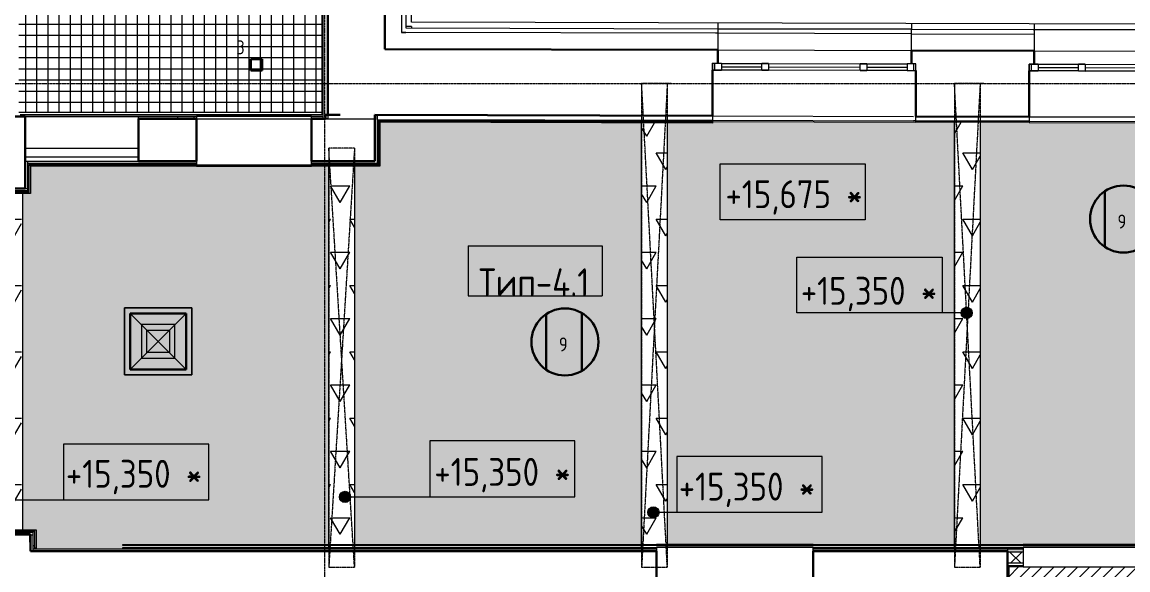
# Model space of a CAD drawing. Header units: millimetres. Extents: x -10051 to 73829, y -4843 to 44223.
# Drawn here: x 7440 to 17337, y 8590 to 13493 of the extents above; entities that cross this region are included whole.
import ezdxf

# ---------------------------------------------------------------- set-up
doc = ezdxf.new("R2010")
doc.units = ezdxf.units.MM
doc.linetypes.add('ADSK_Линия сетки', pattern=[25, 20, -2.5, 0, -2.5])
doc.linetypes.add('ADSK_Штрихпунктирная 2 точки_ш15 п1_5 п1_5 п1_5', pattern=[19.5, 15, -1.5, 0, -1.5, 0, -1.5])
for name, color, linetype, lineweight in [('_ Окна', 7, 'Continuous', 9), ('Аннотация', 7, 'Continuous', 20), ('Марки', 7, 'Continuous', 20), ('Окна', 7, 'Continuous', 9), ('Оси', 7, 'Continuous', 9), ('Отметки', 7, 'Continuous', 9), ('Перекрытие', 7, 'Continuous', 18), ('Потолки', 7, 'Continuous', 9), ('Потолки штриховка', 7, 'Continuous', 9), ('Стены внутренние', 7, 'Continuous', 18), ('Стены наружные', 7, 'Continuous', 18), ('Стены несущие', 7, 'Continuous', 30), ('Стены отделка', 7, 'Continuous', 30), ('Стены перегородки', 7, 'Continuous', 30), ('Стены штриховка', 7, 'Continuous', 9), ('Узлы', 7, 'Continuous', 18)]:
    doc.layers.add(name, color=color, linetype=linetype, lineweight=lineweight)
doc.layers.add('Линии', color=7, linetype='Continuous', lineweight=9, true_color=0x00a600)
doc.styles.add('GOST Common_2', font='GOST_Common.ttf', dxfattribs={"width": 0.9, "height": 250})
doc.styles.add('GOST Common_4', font='GOST_Common.ttf', dxfattribs={"width": 0.9, "height": 200})
doc.styles.add('GOST Common_B', font='', dxfattribs={"width": 0.9, "height": 250})
doc.styles.get('GOST Common_B').set_extended_font_data('GOST Common', bold=True)

# ---------------------------------------------------------------- blocks, each defined once
blk = doc.blocks.new('окно трехпол с фрамугой - 1800 и 1820х2300_h___нов_ ок15-2908112-План потолков 4-го этажа')
at = {"layer": '_ Окна', "lineweight": 18}
for p, q in [((-910, 115), (-910, 175)), ((-910, 175), (-830, 175)), ((-830, 115), (-910, 115)), ((-830, 175), (-830, 115)), ((-470, 115), (-470, 175)), ((-470, 175), (-410, 175)), ((-410, 115), (-470, 115)), ((-410, 175), (-410, 115)), ((410, 115), (410, 175)), ((410, 175), (470, 175)), ((470, 115), (410, 115)), ((470, 175), (470, 115)), ((830, 175), (830, 115)), ((910, 175), (830, 175)), ((830, 115), (910, 115)), ((910, 115), (910, 175))]:
    blk.add_line(p, q, dxfattribs=at)
at = {"layer": '_ Окна'}
for p, q in [((-890, 115), (-890, 175)), ((-830, 145), (-470, 145)), ((-410, 145), (410, 145)), ((470, 145), (830, 145)), ((890, 115), (890, 175))]:
    blk.add_line(p, q, dxfattribs=at)
at = {"layer": 'Окна'}
for p, q in [((-910, 175), (-910, 115)), ((-830, 175), (-910, 175)), ((-910, 115), (-830, 115)), ((-830, 175), (-470, 175)), ((-470, 115), (-830, 115)), ((-410, 175), (-470, 175)), ((-470, 115), (-410, 115)), ((-410, 175), (410, 175)), ((410, 115), (-410, 115)), ((470, 175), (410, 175)), ((410, 115), (470, 115)), ((470, 175), (830, 175)), ((830, 115), (470, 115)), ((910, 175), (830, 175)), ((830, 115), (910, 115)), ((910, 115), (910, 175))]:
    blk.add_line(p, q, dxfattribs=at)
blk = doc.blocks.new('окно трехпол с фрамугой - 1800 и 1820х2300_h___нов_ ок15-V11-План потолков 4-го этажа')
at = {"layer": '_ Окна', "lineweight": 18}
for p, q in [((-910, 115), (-910, 175)), ((-910, 175), (-830, 175)), ((-830, 115), (-910, 115)), ((-830, 175), (-830, 115)), ((-470, 115), (-470, 175)), ((-470, 175), (-410, 175)), ((-410, 115), (-470, 115)), ((-410, 175), (-410, 115)), ((410, 115), (410, 175)), ((410, 175), (470, 175)), ((470, 115), (410, 115)), ((470, 175), (470, 115)), ((830, 175), (830, 115)), ((910, 175), (830, 175)), ((830, 115), (910, 115)), ((910, 115), (910, 175))]:
    blk.add_line(p, q, dxfattribs=at)
at = {"layer": '_ Окна'}
for p, q in [((-890, 115), (-890, 175)), ((-830, 145), (-470, 145)), ((-410, 145), (410, 145)), ((470, 145), (830, 145)), ((890, 115), (890, 175))]:
    blk.add_line(p, q, dxfattribs=at)
at = {"layer": 'Окна'}
for p, q in [((-910, 175), (-910, 115)), ((-830, 175), (-910, 175)), ((-910, 115), (-830, 115)), ((-830, 175), (-470, 175)), ((-470, 115), (-830, 115)), ((-410, 175), (-470, 175)), ((-470, 115), (-410, 115)), ((-410, 175), (410, 175)), ((410, 115), (-410, 115)), ((470, 175), (410, 175)), ((410, 115), (470, 115)), ((470, 175), (830, 175)), ((830, 115), (470, 115)), ((910, 175), (830, 175)), ((830, 115), (910, 115)), ((910, 115), (910, 175))]:
    blk.add_line(p, q, dxfattribs=at)
blk = doc.blocks.new('Высотные отметки - Рамка-12095-План потолков 4-го этажа')
at = {"layer": 'Аннотация'}
for p, q in [((-6.5, 0), (-6.5, 5)), ((-6.5, 5), (6.5, 5)), ((6.5, 5), (6.5, 0)), ((6.5, 0), (-6.5, 0))]:
    blk.add_line(p, q, dxfattribs=at)
blk = doc.blocks.new('ADSK_Марка_Потолок - ADSK_Марка и Смещение от уровня-155896-План потолков 4-го этажа')
at = {"layer": 'Марки'}
for p, q in [((-6, 4.5), (-6, 0)), ((-6, 4.5), (6, 4.5)), ((6, 4.5), (6, 0)), ((-6, 0), (6, 0))]:
    blk.add_line(p, q, dxfattribs=at)

msp = doc.modelspace()

# ---------------------------------------------------------------- hatches: boundary and pattern name
at = {"layer": 'Отметки'}
h = msp.add_hatch(color=256, dxfattribs=at)
edge = h.paths.add_edge_path()
edge.add_arc((15894.13, 10890.483), 50, 0, 360)
h = msp.add_hatch(color=256, dxfattribs=at)
edge = h.paths.add_edge_path()
edge.add_arc((10330.063, 9243.895), 50, 0, 360)
h = msp.add_hatch(color=256, dxfattribs=at)
edge = h.paths.add_edge_path()
edge.add_arc((13090.645, 9105.415), 50, 0, 360)
at = {"layer": 'Потолки штриховка', "lineweight": 18}
h = msp.add_hatch(dxfattribs=at)
h.set_pattern_fill('FP_35', color=256, style=0, pattern_type=2)
h.set_pattern_definition([(90, (8772.5, 16375.4), (100, -6e-15), []), (0, (8772.5, 16375.4), (0, -100), [])])
h.paths.add_polyline_path([(9649.706, 12683.264), (10135, 12683.264), (10135, 19404.534), (9750, 19404.534), (9750, 20002.525), (7527.388, 20002.525), (7527.388, 14970.09), (8905, 14970.09), (8905, 14955.09), (8910, 14955.09), (8910, 14725.105), (8905, 14725.105), (8905, 14710.105), (7410, 14710.105), (7410, 12683.264), (8905, 12683.264)])
at = {"layer": 'Потолки штриховка', "lineweight": 18, "true_color": 0x787878}
h = msp.add_hatch(dxfattribs=at)
h.set_pattern_fill('FP_50', color=8, style=0, pattern_type=2)
h.set_pattern_definition([(60, (0, 0), (-171.45, 296.96), [171.45, -171.45]), (120, (0, 0), (-342.9, 6e-05), [171.45, -171.45]), (0, (-85.72, 148.48), (171.45, 296.96), [171.45, -171.45])])
h.paths.add_polyline_path([(16014.835, 8790.238), (16014.835, 8808.238), (15784.835, 8808.238), (15785.555, 8790.238)])
h.paths.add_polyline_path([(13119.116, 8790.238), (13214.835, 8790.238), (13214.835, 8808.238), (12984.835, 8808.238), (12985.553, 8790.238)])
h.paths.add_polyline_path([(10232.485, 8790.238), (10414.835, 8790.238), (10414.835, 8808.238), (10184.835, 8808.238), (10185.635, 8790.238)])
h.paths.add_polyline_path([(10414.835, 8818.238), (10414.835, 12203.264), (10184.835, 12203.264), (10184.835, 8818.238), (10232.485, 8818.238)])
h.paths.add_polyline_path([(15784.835, 8818.238), (16014.835, 8818.238), (16013.911, 12596.185), (15784.835, 12596.788), (15784.835, 8995.435)])
h.paths.add_polyline_path([(13214.835, 8818.238), (13214.835, 12590.554), (12984.835, 12591.159), (12984.835, 8818.238), (13146.378, 8818.238)])
h.paths.add_polyline_path([(7434.835, 8937), (7434.071, 8940), (7204.835, 8940), (7205.738, 8937), (7431.186, 8937)])
h.paths.add_polyline_path([(7225.892, 8950), (7434.835, 8950), (7434.835, 11958.783), (7204.835, 11958.783), (7204.835, 8950), (7206.715, 8950)])
h.paths.add_polyline_path([(21714.835, 10922.75), (21714.835, 10925.75), (21484.835, 10925.75), (21484.835, 10922.75), (21490.433, 10922.75)])
h.paths.add_polyline_path([(18734.835, 10922.75), (18964.835, 10922.75), (18964.835, 10925.75), (18734.835, 10925.75)])
h.paths.add_polyline_path([(18742.165, 10935.75), (18964.835, 10935.75), (18964.835, 12588.416), (18734.835, 12589.022), (18734.835, 10935.75)])
h.paths.add_polyline_path([(21484.835, 10935.75), (21714.835, 10935.75), (21714.835, 12581.176), (21484.835, 12581.782), (21484.835, 11788.8)])
h.paths.add_polyline_path([(7278.494, 11968.783), (7434.835, 11968.783), (7433.933, 11971.783), (7204.835, 11971.783), (7204.835, 11968.783)])
h.paths.add_polyline_path([(10414.835, 12213.264), (10414.035, 12216.264), (10184.835, 12216.264), (10184.835, 12213.264), (10413.835, 12213.264)])
h.paths.add_polyline_path([(13214.835, 12600.554), (13213.716, 12603.557), (12984.835, 12604.159), (12984.835, 12601.159), (13213.536, 12600.557)])
at = {"layer": 'Потолки штриховка', "lineweight": 18}
h = msp.add_hatch(dxfattribs=at)
h.set_pattern_fill('FP_32', color=256, style=0, pattern_type=2)
h.set_pattern_definition([(0, (0, 762), (762, 76.2), [7.62, -373.38, 7.62, -373.38]), (0, (76.2, 91.44), (762, 76.2), [7.62, -220.98, 7.62, -525.78]), (0, (152.4, 106.68), (762, 76.2), [7.62, -68.58, 7.62, -678.18]), (0, (457.2, 60.96), (762, 76.2), [7.62, -220.98, 7.62, -525.78]), (0, (533.4, 45.72), (762, 76.2), [7.62, -68.58, 7.62, -678.18])])
h.paths.add_polyline_path([(7565, 8778.238), (8340, 8778.238), (8340, 8790.238), (10184.835, 8790.238), (10184.835, 8808.238), (8340, 8808.238), (8340, 8818.238), (10184.835, 8818.238), (10184.835, 12203.264), (7513.494, 12203.264), (7513.494, 11958.783), (7444.835, 11958.783), (7445.192, 8950), (7565, 8950), (7565, 8784.238), (7555, 8784.238), (7555, 8940), (7444.835, 8940), (7445.007, 8937), (7550, 8937), (7550, 8935), (7552, 8935), (7552, 8806.238), (7540, 8806.238), (7540, 8778.238), (7555, 8778.238)])
h.paths.add_polyline_path([(17675.565, 8790.238), (17675.565, 10920.75), (17677.565, 10920.934), (17677.565, 10922.75), (18734.835, 10922.75), (18734.835, 10925.75), (17660.565, 10925.75), (17660.565, 8808.238), (16014.835, 8808.238), (16014.835, 8790.238), (17660.565, 8790.238)])
h.paths.add_polyline_path([(17677.565, 8788.238), (17677.565, 8790.238), (17675.565, 8790.238), (17677.484, 8788.32)])
h.paths.add_polyline_path([(15262.878, 8790.238), (15784.835, 8790.238), (15784.835, 8808.238), (13214.835, 8808.238), (13214.835, 8790.238), (14894.714, 8790.238)])
h.paths.add_polyline_path([(10575.439, 8790.238), (12984.835, 8790.238), (12984.835, 8808.238), (10414.835, 8808.238), (10415.537, 8790.238)])
h.paths.add_polyline_path([(17650.565, 8818.238), (17650.565, 10935.75), (18734.835, 10935.75), (18734.835, 12589.022), (16014.835, 12595.03), (16014.835, 8818.238), (17647.565, 8818.238)])
h.paths.add_polyline_path([(14311.936, 8818.238), (15784.835, 8818.238), (15784.835, 12596.788), (13214.835, 12602.489), (13214.835, 12600.554), (13619.305, 12599.489), (13619.278, 12589.489), (13214.835, 12589.489), (13214.835, 8818.238), (13241.628, 8818.238)])
h.paths.add_polyline_path([(10417.175, 8818.238), (12984.835, 8818.238), (12984.835, 12591.159), (10641.616, 12597.328), (10641.616, 12203.264), (10414.835, 12203.264), (10414.835, 8818.238)])
h.paths.add_polyline_path([(21714.835, 10922.75), (24278.876, 10922.75), (24278.876, 10925.75), (21714.835, 10925.75)])
h.paths.add_polyline_path([(18982.807, 10922.75), (21484.835, 10922.75), (21484.835, 10925.75), (18964.835, 10925.75), (18964.835, 10922.75), (18974.165, 10922.75)])
h.paths.add_polyline_path([(18964.835, 10935.75), (21484.835, 10935.75), (21484.835, 12581.782), (18964.835, 12587.646), (18964.835, 11788.8)])
h.paths.add_polyline_path([(24278.876, 12574.426), (24278.876, 12575.226), (24278.865, 12574.434)])
h.paths.add_polyline_path([(21714.835, 10935.75), (24278.876, 10935.75), (24278.876, 12574.426), (24275.876, 12574.421), (24275.876, 12423.559), (24265.876, 12423.559), (24265.876, 12574.461), (21714.835, 12580.259), (21714.835, 11788.8)])
h.paths.add_polyline_path([(7498.494, 11968.783), (7503.494, 11968.783), (7503.494, 12203.264), (7500.494, 12203.264), (7500.494, 11973.783), (7498.494, 11973.783), (7498.494, 11971.783), (7444.835, 11971.783), (7444.835, 11968.783), (7488.746, 11968.783)])
h.paths.add_polyline_path([(10029.565, 12213.264), (10184.835, 12213.264), (10184.835, 12216.264), (7500.494, 12216.264), (7500.494, 12213.264), (10019.403, 12213.264)])
h.paths.add_polyline_path([(10626.616, 12213.264), (10631.616, 12213.264), (10631.616, 12597.354), (10628.616, 12597.328), (10628.616, 12218.264), (10626.616, 12218.264), (10626.616, 12216.264), (10414.835, 12216.264), (10414.835, 12213.264), (10621.24, 12213.264)])
h.paths.add_polyline_path([(7500.494, 12216.264), (7498.494, 12218.264), (7498.494, 12216.264)])
h.paths.add_polyline_path([(12984.835, 12601.159), (12984.835, 12604.159), (10628.616, 12610.362), (10628.616, 12607.362), (12854.989, 12601.501)])
h.paths.add_polyline_path([(10628.616, 12610.362), (10626.616, 12612.367), (10626.616, 12610.367)])
at = {"layer": 'Потолки штриховка', "lineweight": 18, "true_color": 0x787878}
h = msp.add_hatch(dxfattribs=at)
h.set_pattern_fill('FP_47', color=8, style=0, pattern_type=2)
h.set_pattern_definition([(45, (0, 0), (-53.03301, 53.03301), [])])
h.paths.add_polyline_path([(28872.088, 8392.718), (29113.59, 8392.718), (28867.893, 8535.249), (28859.979, 8541.199), (28850.532, 8553.042), (28844.348, 8566.872), (28841.82, 8581.81), (28844.348, 8600.427), (28848.134, 8611.197), (28855.967, 8623.238), (28393.459, 8623.238), (28401.537, 8611.197), (28406.561, 8596.905), (28407.85, 8581.81), (28405.323, 8566.872), (28399.139, 8553.042), (28389.692, 8541.199), (28373.735, 8529.874), (28136.081, 8392.718), (28590.014, 8392.718)])
h.paths.add_polyline_path([(30114.835, 8392.718), (30264.835, 8393.238), (30264.835, 8623.238), (29734.835, 8623.238), (29734.835, 8392.718), (29884.835, 8393.238), (29884.835, 8570.565), (30114.835, 8570.565), (30114.835, 8393.238)])
h.paths.add_polyline_path([(31811.904, 8392.718), (31811.904, 8623.238), (31143.459, 8623.238), (31151.537, 8611.197), (31156.561, 8596.905), (31157.85, 8581.81), (31155.323, 8566.872), (31149.139, 8553.042), (31139.692, 8541.199), (31123.735, 8529.874), (30886.081, 8392.718), (31795.297, 8392.718)])
h.paths.add_polyline_path([(27514.835, 8392.718), (27514.835, 8623.238), (27472, 8623.238), (27473.051, 8392.718)])
h.paths.add_polyline_path([(25676.12, 8393.238), (26362.689, 8393.238), (26117.893, 8535.249), (26109.979, 8541.199), (26100.532, 8553.042), (26094.348, 8566.872), (26091.82, 8581.81), (26094.348, 8600.427), (26098.134, 8611.197), (26106.081, 8623.34), (25643.391, 8623.34), (25651.537, 8611.197), (25656.561, 8596.905), (25657.85, 8581.81), (25655.323, 8566.872), (25649.139, 8553.042), (25639.692, 8541.199), (25623.735, 8529.874), (25386.982, 8393.238), (25627.583, 8393.238)])
h.paths.add_polyline_path([(26984.835, 8393.238), (27048, 8393.238), (27048, 8623.34), (26984.835, 8623.34), (26984.835, 8529.874)])
h.paths.add_polyline_path([(24034.835, 8393.238), (24284.835, 8393.238), (24284.835, 8495.453), (24514.835, 8495.453), (24514.835, 8393.238), (24764.835, 8393.238), (24764.835, 8623.34), (24034.835, 8623.34), (24034.835, 8490.393)])
h.paths.add_polyline_path([(23412.689, 8393.238), (23167.893, 8535.249), (23159.979, 8541.199), (23150.532, 8553.042), (23144.348, 8566.872), (23141.82, 8581.81), (23144.348, 8600.427), (23148.134, 8611.197), (23156.081, 8623.34), (22693.391, 8623.34), (22701.537, 8611.197), (22706.561, 8596.905), (22707.85, 8581.81), (22705.323, 8566.872), (22699.139, 8553.042), (22689.692, 8541.199), (22673.735, 8529.874), (22436.982, 8393.238), (23345.006, 8393.238)])
h.paths.add_polyline_path([(20522.088, 8393.395), (20760.726, 8394.371), (20517.893, 8535.249), (20509.979, 8541.199), (20500.532, 8553.042), (20494.348, 8566.872), (20491.82, 8581.81), (20494.348, 8600.427), (20498.134, 8611.197), (20506.081, 8623.34), (20043.391, 8623.34), (20051.537, 8611.197), (20056.561, 8596.905), (20057.85, 8581.81), (20053.64, 8563.109), (20049.139, 8553.042), (20039.692, 8541.199), (20023.735, 8529.874), (19787.254, 8393.395), (20431.112, 8393.395)])
h.paths.add_polyline_path([(16272, 8393.395), (18734.835, 8393.395), (18734.835, 8495.453), (18964.835, 8495.453), (18964.835, 8393.395), (19164.835, 8393.395), (19164.835, 8623.34), (17849.565, 8623.34), (17849.565, 8618.238), (17847.565, 8618.238), (17847.565, 8616.238), (16272, 8616.238), (16272, 8529.874)])
h.paths.add_polyline_path([(21384.835, 8393.395), (21410.87, 8393.484), (21410.87, 8623.34), (21384.835, 8623.34), (21384.835, 8394.649)])
at = {"layer": 'Стены внутренние'}
h = msp.add_hatch(color=256, dxfattribs=at)
h.paths.add_polyline_path([(16351.661, 8753.238), (16398.848, 8753.238), (16398.848, 8778.238), (16263.848, 8778.216), (16263.848, 8753.238), (16272, 8753.238)])
h.paths.add_polyline_path([(17712.565, 8753.238), (17712.565, 8778.238), (17428.848, 8778.238), (17428.848, 8753.238), (17662.913, 8753.238)])
at = {"layer": 'Стены внутренние', "lineweight": 9, "true_color": 0x0000ff}
h = msp.add_hatch(dxfattribs=at)
h.set_pattern_fill('FP_11', color=5, style=0, pattern_type=2)
h.set_pattern_definition([(45, (0, 0), (-70.7107, 70.7107), []), (135, (0, 0), (-70.7107, -70.7107), [])])
h.paths.add_polyline_path([(17812.565, 8653.238), (17812.565, 8753.238), (17428.848, 8753.238), (17428.848, 8653.238), (17808.608, 8653.238)])
h.paths.add_polyline_path([(16263.848, 8653.238), (16398.848, 8653.238), (16398.848, 8753.238), (16263.848, 8753.238)])
at = {"layer": 'Узлы', "true_color": 0x939393}
h = msp.add_hatch(color=252, dxfattribs=at)
h.paths.add_polyline_path([(8407.603, 10335.258), (8957.603, 10335.258), (8957.603, 10935.258), (8357.603, 10935.258), (8357.603, 10335.258)])
h.paths.add_polyline_path([(8824.073, 10385.258), (8407.603, 10385.258), (8407.603, 10885.258), (8907.603, 10885.258), (8907.603, 10385.258), (8833.091, 10385.258)])
h.paths.add_polyline_path([(8507.603, 10485.258), (8807.603, 10485.258), (8807.603, 10785.258), (8507.603, 10785.258), (8507.603, 10535.258)])
h.paths.add_polyline_path([(8557.603, 10535.258), (8557.603, 10735.258), (8757.603, 10735.258), (8757.603, 10535.258), (8706.919, 10535.258)])

# ---------------------------------------------------------------- linework, layer by layer
at = {"layer": 'Линии', "color": 1, "lineweight": 30, "true_color": 0xff0000}
for p, q in [((9487.615, 13060.987), (9487.615, 13160.987)), ((9487.615, 13160.987), (9587.615, 13160.987)), ((9587.615, 13060.987), (9587.615, 13160.987)), ((9587.615, 13060.987), (9487.615, 13060.987))]:
    msp.add_line(p, q, dxfattribs=at)
at = {"layer": 'Линии', "color": 7, "linetype": 'ADSK_Штрихпунктирная 2 точки_ш15 п1_5 п1_5 п1_5'}
for p, q in [((13248.944, 12945), (12984.835, 12945)), ((12984.835, 12945), (12984.835, 8615.209)), ((13214.835, 8615.209), (12984.835, 12945)), ((13214.835, 12945), (12984.835, 8615.209)), ((13214.835, 12945), (13214.835, 8615.209)), ((16048.944, 12945), (15784.835, 12945)), ((15784.835, 12945), (15784.835, 8615.209)), ((16014.835, 8615.209), (15784.835, 12945)), ((16014.835, 12945), (15784.835, 8615.209)), ((16014.835, 12945), (16014.835, 8615.209)), ((10414.835, 12363.783), (10184.835, 12363.783)), ((10184.835, 12363.783), (10184.835, 8615.209)), ((10414.835, 12363.783), (10184.835, 8615.209)), ((10414.835, 8615.209), (10184.835, 12363.783)), ((10414.835, 12363.783), (10414.835, 8615.209)), ((10184.835, 8615.209), (10414.835, 8615.209)), ((12984.835, 8615.209), (13214.835, 8615.209)), ((15784.835, 8615.209), (16014.835, 8615.209))]:
    msp.add_line(p, q, dxfattribs=at)
at = {"layer": 'Линии', "color": 5, "lineweight": 30, "true_color": 0x0000ff}
for p, q in [((17130.003, 11978.945), (17130.003, 11482.564)), ((12450.003, 10371.802), (12450.003, 10889.706)), ((8907.603, 10885.258), (8407.603, 10885.258)), ((8407.603, 10885.258), (8407.603, 10385.258)), ((8907.603, 10385.258), (8907.603, 10885.258)), ((12130.003, 10878.945), (12130.003, 10382.564)), ((8407.603, 10385.258), (8907.603, 10385.258))]:
    msp.add_line(p, q, dxfattribs=at)
at = {"layer": 'Линии', "color": 7, "lineweight": 18}
for p, q in [((8357.603, 10935.258), (8957.603, 10935.258)), ((8357.603, 10335.258), (8357.603, 10935.258)), ((8957.603, 10935.258), (8957.603, 10335.258)), ((8407.603, 10885.258), (8907.603, 10385.258)), ((8907.603, 10885.258), (8407.603, 10385.258)), ((8957.603, 10335.258), (8357.603, 10335.258))]:
    msp.add_line(p, q, dxfattribs=at)
at = {"layer": 'Линии', "color": 7}
for p, q in [((8957.603, 10935.258), (8357.603, 10935.258)), ((8357.603, 10935.258), (8357.603, 10335.258)), ((8957.603, 10335.258), (8957.603, 10935.258)), ((8407.603, 10385.258), (8407.603, 10885.258)), ((8407.603, 10885.258), (8907.603, 10885.258)), ((8907.603, 10885.258), (8907.603, 10385.258)), ((8507.603, 10785.258), (8507.603, 10485.258)), ((8807.603, 10785.258), (8507.603, 10785.258)), ((8557.603, 10735.258), (8757.603, 10735.258)), ((8557.603, 10535.258), (8557.603, 10735.258)), ((8757.603, 10735.258), (8757.603, 10535.258)), ((8807.603, 10485.258), (8807.603, 10785.258)), ((8757.603, 10535.258), (8557.603, 10535.258)), ((8507.603, 10485.258), (8807.603, 10485.258)), ((8357.603, 10335.258), (8957.603, 10335.258)), ((8907.603, 10385.258), (8407.603, 10385.258))]:
    msp.add_line(p, q, dxfattribs=at)
at = {"layer": 'Линии', "color": 5, "lineweight": 30, "true_color": 0x0000ff}
for centre in [(17298.531, 11730.754), (12298.531, 10630.754)]:
    msp.add_circle(centre, 300, dxfattribs=at)
at = {"layer": 'Оси', "linetype": 'ADSK_Линия сетки'}
for p, q in [((10149.565, -3698.875), (10149.565, 21707.143)), ((-9251.096, 12945), (56004.853, 12945))]:
    msp.add_line(p, q, dxfattribs=at)
at = {"layer": 'Отметки', "lineweight": 20}
for p, q in [((15075.719, 10890.483), (15024.662, 10890.483)), ((15894.13, 10890.483), (15075.719, 10890.483)), ((7367.391, 9216.297), (7725.239, 9216.297)), ((7725.239, 9216.297), (8459.606, 9216.297)), ((10330.063, 9243.895), (11055.605, 9243.895)), ((11055.605, 9243.895), (11737.76, 9243.895)), ((13090.645, 9105.415), (13390.142, 9105.415)), ((13390.142, 9105.415), (13951.172, 9105.415))]:
    msp.add_line(p, q, dxfattribs=at)
at = {"layer": 'Отметки'}
for centre in [(15894.13, 10890.483), (10330.063, 9243.895), (13090.645, 9105.415)]:
    msp.add_circle(centre, 50, dxfattribs=at)
at = {"layer": 'Перекрытие'}
for p, q in [((10123.006, 12663.605), (7422, 12663.605)), ((7520, 8778.238), (7514.03, 8778.238))]:
    msp.add_line(p, q, dxfattribs=at)
at = {"layer": 'Потолки'}
for p, q in [((10135, 12683.264), (7410, 12683.264)), ((12984.835, 12601.159), (12984.835, 12604.159)), ((12984.835, 8818.238), (12984.835, 12591.159)), ((13214.835, 12603.554), (13214.835, 12600.554)), ((13214.835, 12590.554), (13214.835, 8818.238)), ((15784.835, 8818.238), (15784.835, 12596.788)), ((16014.835, 12596.182), (16014.835, 8818.238)), ((10184.835, 12213.264), (10184.835, 12216.264)), ((10184.835, 8818.238), (10184.835, 12203.264)), ((10414.835, 12216.264), (10414.835, 12213.264)), ((10414.835, 12203.264), (10414.835, 8818.238)), ((7444.835, 11968.783), (7444.835, 11971.783)), ((7444.835, 8950), (7444.835, 11958.783)), ((7444.835, 8937), (7444.835, 8940)), ((10184.835, 8790.238), (10184.835, 8808.238)), ((10414.835, 8808.238), (10414.835, 8790.238)), ((12984.835, 8790.238), (12984.835, 8808.238)), ((13214.835, 8808.238), (13214.835, 8790.238)), ((15784.835, 8790.238), (15784.835, 8808.238)), ((16014.835, 8808.238), (16014.835, 8790.238))]:
    msp.add_line(p, q, dxfattribs=at)
at = {"layer": 'Стены внутренние'}
for p, q in [((10029.565, 12648.264), (8999.565, 12648.264)), ((8999.565, 12628.264), (10029.565, 12628.264)), ((10034.04, 12663.605), (10034.04, 12660.264)), ((13619.344, 12614.489), (15419.338, 12609.75)), ((13619.45, 12654.489), (15419.443, 12649.75)), ((16452.581, 12607.03), (18252.575, 12602.291)), ((16452.687, 12647.03), (18252.68, 12642.291)), ((10029.565, 12213.264), (8999.565, 12213.264)), ((8999.565, 12203.264), (10029.565, 12203.264)), ((14519.116, 8818.238), (13119.116, 8818.238)), ((17428.848, 8818.238), (16398.848, 8818.238)), ((13119.116, 8808.238), (14519.116, 8808.238)), ((16398.848, 8808.238), (17428.848, 8808.238))]:
    msp.add_line(p, q, dxfattribs=at)
at = {"layer": 'Стены наружные'}
for p, q in [((10925, 13491.585), (10925, 20832.525)), ((10123, 19392.534), (10123, 12660.264)), ((18234.538, 13472.342), (10925, 13491.585)), ((13665.879, 13484.369), (13665.748, 13434.369)), ((15401, 13479.801), (15400.868, 13429.802)), ((16499.79, 13476.909), (16499.658, 13426.909)), ((10925, 13455.192), (10875, 13455.192)), ((10925, 13455.192), (10925, 13441.585)), ((15396.392, 13389.813), (13666.398, 13394.368)), ((15396.497, 13429.813), (13666.503, 13434.367)), ((13666.503, 13434.367), (15400.868, 13429.802)), ((18219.734, 13422.381), (16499.74, 13426.909)), ((16499.74, 13426.909), (18234.407, 13422.342)), ((13666.003, 13244.368), (15395.997, 13239.814)), ((16499.24, 13236.909), (18219.234, 13232.381)), ((10123, 12660.264), (7422, 12660.264)), ((7468.494, 12648.264), (8481.078, 12648.264)), ((8830, 12648.264), (8980, 12648.264)), ((13619.313, 12602.489), (15439.306, 12597.698)), ((15439.338, 12609.697), (15419.338, 12609.75)), ((16452.55, 12595.03), (18272.543, 12590.239)), ((8999.565, 12216.264), (10029.565, 12216.264)), ((14519.116, 8790.238), (13119.116, 8790.238)), ((17428.848, 8790.238), (16398.848, 8790.238)), ((16398.848, 8616.238), (17428.848, 8616.238))]:
    msp.add_line(p, q, dxfattribs=at)
at = {"layer": 'Стены несущие'}
for p, q in [((10175, 13253.559), (10175, 13661)), ((10685, 13252.216), (10685, 13701)), ((10174.956, 12663.557), (10176.509, 13253.555)), ((10176.509, 13253.555), (10175, 13253.559)), ((13666.003, 13244.368), (10685, 13252.216)), ((13666.003, 13244.368), (13665.687, 13124.369)), ((15400.681, 13119.801), (15400.997, 13239.801)), ((16499.24, 13236.909), (15400.997, 13239.801)), ((16499.24, 13236.909), (16498.924, 13116.91)), ((13620.529, 13064.487), (13619.45, 12654.489)), ((15439.443, 12649.697), (15440.523, 13059.696)), ((16453.766, 13057.028), (16452.687, 12647.03)), ((7230, 12648.783), (7468.494, 12648.783)), ((7468.494, 12648.783), (7468.494, 12003.783)), ((8481.078, 12628.264), (8999.565, 12628.264)), ((8481.078, 12248.264), (8481.078, 12628.264)), ((8999.565, 12628.264), (8999.565, 12248.264)), ((10029.565, 12628.264), (10156.616, 12628.264)), ((10029.565, 12248.264), (10029.565, 12628.264)), ((10156.616, 12628.264), (10156.616, 12663.264)), ((10156.616, 12663.264), (10286.002, 12663.264)), ((10286.002, 12663.264), (10174.956, 12663.557)), ((13619.45, 12654.489), (10596.616, 12662.447)), ((10596.616, 12662.447), (10596.616, 12248.264)), ((15439.443, 12649.697), (16452.687, 12647.03)), ((8481.078, 12248.264), (8999.565, 12248.264)), ((10029.565, 12248.264), (10596.616, 12248.264)), ((7468.494, 12003.783), (7088.494, 12003.783)), ((7002.343, 8904.915), (7512.3, 8911.534)), ((7512.3, 8911.534), (7514.289, 8758.238)), ((7514.289, 8758.238), (13119.116, 8758.238)), ((13119.116, 8758.238), (13119.116, 8318.238)), ((16260, 8758.238), (14519.116, 8758.238)), ((14519.116, 8318.238), (14519.116, 8758.238)), ((16260, 8758.238), (16260, 8318.238))]:
    msp.add_line(p, q, dxfattribs=at)
at = {"layer": 'Стены отделка', "lineweight": 9}
for p, q in [((10135, 12627.525), (10135, 13661)), ((10875, 13701), (10875, 13441.716)), ((10685.395, 13402.215), (10685, 13402.217)), ((10685, 13252.216), (10685.395, 13402.215)), ((10875, 13401.822), (10835, 13401.822)), ((10835, 13401.822), (10875, 13401.716)), ((10875, 13441.716), (13666.503, 13434.367)), ((13646.398, 13394.42), (13646.398, 13394.42)), ((13666.503, 13434.367), (13666.003, 13244.368)), ((15400.997, 13239.801), (15401.391, 13389.8)), ((15401.391, 13389.8), (15401.497, 13429.8)), ((15401.497, 13429.8), (16489.74, 13426.935)), ((16489.74, 13426.935), (16499.74, 13426.909)), ((16499.635, 13386.909), (16499.24, 13236.909)), ((16499.74, 13426.909), (16499.635, 13386.909)), ((10175, 13253.559), (10175, 12627.525)), ((13666.003, 13244.368), (13666.003, 13244.368)), ((8481.078, 12628.264), (8481.078, 12648.264)), ((8481.078, 12648.264), (8830, 12648.264)), ((8830, 12648.264), (8830, 12628.264)), ((8980, 12628.264), (8980, 12648.264)), ((8980, 12648.264), (8999.565, 12648.264)), ((8999.565, 12648.264), (8999.565, 12628.264)), ((10029.565, 12628.264), (10029.565, 12648.264)), ((10029.565, 12648.264), (10135, 12648.264)), ((10175, 12627.525), (10135, 12627.525)), ((10596.616, 12662.447), (10616.616, 12662.447)), ((10616.563, 12622.394), (10616.669, 12662.394)), ((10616.563, 12622.394), (13619.344, 12614.489)), ((10616.616, 12662.447), (10616.616, 12228.264)), ((13619.313, 12602.489), (10628.616, 12610.362)), ((10628.616, 12610.362), (10628.616, 12607.362)), ((10628.616, 12607.362), (13619.305, 12599.489)), ((10628.616, 12597.362), (10628.616, 12218.264)), ((10631.616, 12597.354), (10628.616, 12597.362)), ((10631.616, 12213.264), (10631.616, 12597.354)), ((13619.278, 12589.489), (10641.616, 12597.328)), ((10641.616, 12597.328), (10641.616, 12203.264)), ((13619.305, 12599.489), (13619.278, 12589.489)), ((13619.344, 12614.489), (13619.313, 12602.489)), ((13619.45, 12654.489), (13619.344, 12614.489)), ((15439.306, 12597.698), (15439.338, 12609.697)), ((16452.55, 12595.03), (15439.306, 12597.698)), ((15439.338, 12609.697), (15439.443, 12649.697)), ((16452.581, 12607.03), (15439.338, 12609.697)), ((16452.581, 12607.03), (16452.55, 12595.03)), ((16452.687, 12647.03), (16452.581, 12607.03)), ((16452.581, 12607.03), (16452.581, 12607.03)), ((7468.494, 12248.783), (7488.494, 12248.783)), ((7488.494, 12248.783), (7488.494, 11983.783)), ((7488.494, 12248.264), (8481.078, 12248.264)), ((8999.565, 12216.264), (7500.494, 12216.264)), ((7500.494, 12216.264), (7500.494, 12213.264)), ((7500.494, 12213.264), (8999.565, 12213.264)), ((7500.494, 12203.264), (7500.494, 11973.783)), ((7503.494, 12203.264), (7500.494, 12203.264)), ((7503.494, 11968.783), (7503.494, 12203.264)), ((8999.565, 12203.264), (7513.494, 12203.264)), ((7513.494, 12203.264), (7513.494, 11958.783)), ((8999.565, 12248.264), (8999.565, 12216.264)), ((8999.565, 12213.264), (8999.565, 12203.264)), ((10029.565, 12216.264), (10029.565, 12248.264)), ((10626.616, 12216.264), (10029.565, 12216.264)), ((10029.565, 12213.264), (10631.616, 12213.264)), ((10029.565, 12203.264), (10029.565, 12213.264)), ((10641.616, 12203.264), (10029.565, 12203.264)), ((7488.494, 11983.783), (7068.494, 11983.783)), ((7468.494, 12003.783), (7488.494, 12003.783)), ((7513.494, 11958.783), (7043.494, 11958.783)), ((7053.494, 11968.783), (7503.494, 11968.783)), ((7498.494, 11971.783), (7058.494, 11971.783)), ((6956.754, 8950), (7565, 8950)), ((7555, 8940), (6966.885, 8940)), ((6971.924, 8937), (7550, 8937)), ((7540, 8925), (6982.081, 8925)), ((7540, 8806.238), (7540, 8925)), ((7552, 8935), (7552, 8806.238)), ((7555, 8784.238), (7555, 8940)), ((7565, 8950), (7565, 8784.238)), ((6982.34, 8905), (7540, 8905)), ((7520, 8758.238), (7520, 8905)), ((8340, 8808.238), (8340, 8818.238)), ((8340, 8818.238), (13119.116, 8818.238)), ((13119.116, 8818.238), (13119.116, 8808.238)), ((14519.116, 8808.238), (14519.116, 8818.238)), ((14519.116, 8818.238), (16398.848, 8818.238)), ((16398.848, 8818.238), (16398.848, 8808.238)), ((7540, 8758.238), (7540, 8806.238)), ((7552, 8806.238), (7540, 8806.238)), ((7540, 8778.238), (8340, 8778.238)), ((7565, 8784.238), (7555, 8784.238)), ((13119.116, 8808.238), (8340, 8808.238)), ((8340, 8778.238), (8340, 8790.238)), ((8340, 8790.238), (13119.116, 8790.238)), ((13119.116, 8790.238), (13119.116, 8758.238)), ((16398.848, 8808.238), (14519.116, 8808.238)), ((14519.116, 8758.238), (14519.116, 8790.238)), ((14519.116, 8790.238), (16398.848, 8790.238)), ((16260, 8778.238), (16260, 8758.238)), ((16263.848, 8778.238), (16260, 8778.238)), ((16263.848, 8628.238), (16263.848, 8778.238)), ((16398.848, 8790.238), (16398.848, 8616.238)), ((16260, 8628.238), (16272, 8628.238)), ((16272, 8616.238), (16272, 8288.238)), ((16398.848, 8616.238), (16272, 8616.238))]:
    msp.add_line(p, q, dxfattribs=at)
at = {"layer": 'Стены перегородки', "lineweight": 18}
for p, q in [((7468.494, 12363.783), (8481.078, 12363.783)), ((8481.078, 12283.783), (7468.494, 12283.783))]:
    msp.add_line(p, q, dxfattribs=at)
at = {"layer": 'Стены штриховка'}
for p, q in [((10835, 13700), (10835, 13401.822)), ((13646.398, 13394.42), (10875, 13401.716)), ((13666.398, 13394.368), (13646.398, 13394.42)), ((15401.391, 13389.8), (16499.635, 13386.909)), ((10156.616, 12628.264), (10596.616, 12628.264)), ((10616.616, 12607.394), (10628.616, 12607.362)), ((10616.616, 12597.394), (10628.616, 12597.362)), ((13619.318, 12604.489), (10626.616, 12612.367)), ((10626.616, 12612.367), (10626.616, 12607.367)), ((10626.616, 12597.367), (10626.616, 12216.264)), ((16452.555, 12597.03), (15439.312, 12599.697)), ((8999.565, 12228.264), (7488.494, 12228.264)), ((7488.494, 12213.264), (7500.494, 12213.264)), ((7488.494, 12203.264), (7500.494, 12203.264)), ((8999.565, 12218.264), (7498.494, 12218.264)), ((7498.494, 12218.264), (7498.494, 12213.264)), ((7498.494, 12203.264), (7498.494, 11971.783)), ((10616.616, 12228.264), (10029.565, 12228.264)), ((10628.616, 12218.264), (10029.565, 12218.264)), ((10628.616, 12216.264), (10626.616, 12216.264)), ((10628.616, 12218.264), (10628.616, 12216.264)), ((7500.494, 11973.783), (7056.494, 11973.783)), ((7500.494, 11971.783), (7498.494, 11971.783)), ((7500.494, 11973.783), (7500.494, 11971.783)), ((6969.95, 8935), (7552, 8935)), ((7550, 8937), (7550, 8806.238)), ((7550, 8937), (7552, 8937)), ((7552, 8937), (7552, 8935)), ((8340, 8788.238), (13119.116, 8788.238)), ((8340, 8778.238), (13119.116, 8778.238)), ((14519.116, 8788.238), (16398.848, 8788.238)), ((14519.116, 8778.238), (16260, 8778.238)), ((16263.848, 8778.238), (16398.848, 8778.238)), ((16263.848, 8753.238), (16398.848, 8753.238)), ((16263.848, 8653.238), (16398.848, 8653.238)), ((16270, 8618.238), (16270, 8286.238)), ((16398.848, 8618.238), (16270, 8618.238)), ((16272, 8628.238), (16398.848, 8628.238))]:
    msp.add_line(p, q, dxfattribs=at)

# ---------------------------------------------------------------- block references
at = {"layer": 'Марки', "xscale": 99.99999999999993, "yscale": 99.99999999999993, "zscale": 99.99999999999993}
msp.add_blockref('ADSK_Марка_Потолок - ADSK_Марка и Смещение от уровня-155896-План потолков 4-го этажа', (12031.933, 11042.041), dxfattribs=at)
at = {"layer": 'Окна', "rotation": 359.8491625167525}
for name, p in [('окно трехпол с фрамугой - 1800 и 1820х2300_h___нов_ ок15-2908112-План потолков 4-го этажа', (14530.223, 12947.092)), ('окно трехпол с фрамугой - 1800 и 1820х2300_h___нов_ ок15-V11-План потолков 4-го этажа', (17363.46, 12939.633))]:
    msp.add_blockref(name, p, dxfattribs=at)
at = {"layer": 'Отметки', "lineweight": 20, "xscale": 99.99999999999993, "yscale": 99.99999999999993, "zscale": 99.99999999999993}
for p in [(14336.536, 11724.259), (15024.662, 10890.483)]:
    msp.add_blockref('Высотные отметки - Рамка-12095-План потолков 4-го этажа', p, dxfattribs=at)
at = {"layer": 'Отметки', "lineweight": 20, "extrusion": (0, 0, -1), "xscale": 99.99999999999993, "yscale": 99.99999999999993, "zscale": 99.99999999999993}
for p in [(-8459.606, 9216.297), (-11737.76, 9243.895), (-13951.172, 9105.415)]:
    msp.add_blockref('Высотные отметки - Рамка-12095-План потолков 4-го этажа', p, dxfattribs=at)

# ---------------------------------------------------------------- texts
at = {"layer": 'Аннотация', "lineweight": 9, "char_height": 125, "width": 175.5, "attachment_point": 5, "line_spacing_factor": 1.022766, "style": 'GOST Common_4'}
for s, insert in [('\\pt180,360,540,720,900,1080,1260,1440,1620,1800,1980,2160,2340,2520,2700,2880,3060,3240,3420,3600,3780,3960,4140,4320,4500,4680,4860,5040,5220,5400,5580,5760;3 ', (9394.189, 13267.67)), ('\\pt180,360,540,720,900,1080,1260,1440,1620,1800,1980,2160,2340,2520,2700,2880,3060,3240,3420,3600,3780,3960,4140,4320,4500,4680,4860,5040,5220,5400,5580,5760;9 ', (17283.814, 11708.128)), ('\\pt180,360,540,720,900,1080,1260,1440,1620,1800,1980,2160,2340,2520,2700,2880,3060,3240,3420,3600,3780,3960,4140,4320,4500,4680,4860,5040,5220,5400,5580,5760;9 ', (12283.814, 10608.128))]:
    msp.add_mtext(s, dxfattribs=dict(at, insert=insert))
at = {"layer": 'Марки', "lineweight": 9, "insert": (12021.752, 11164.197), "char_height": 250, "width": 1047.6, "attachment_point": 5, "line_spacing_factor": 1.022766, "style": 'GOST Common_B'}
msp.add_mtext('\\pt1143,2286,3429,4572,5715,6858,8001,9144,10287,11430,12573,13716,14859,16002,17145,18288,19431,20574,21717,22860,24003,25146,26289,27432,28575,29718,30861,32004,33147,34290,35433,36576;Тип-4.1', dxfattribs=at)
at = {"layer": 'Отметки', "lineweight": 20, "char_height": 250, "width": 1442.16184, "attachment_point": 1, "line_spacing_factor": 1.022761, "style": 'GOST Common_2'}
for s, insert in [('+15,675 *', (13735.635, 12078.177)), ('+15,350 *', (14409.842, 11213.071)), ('+15,350 *', (7831.592, 9575.206)), ('+15,350 *', (11129.437, 9592.128)), ('+15,350 *', (13317.404, 9460.78))]:
    msp.add_mtext(s, dxfattribs=dict(at, insert=insert))

doc.saveas('drawing.dxf')
